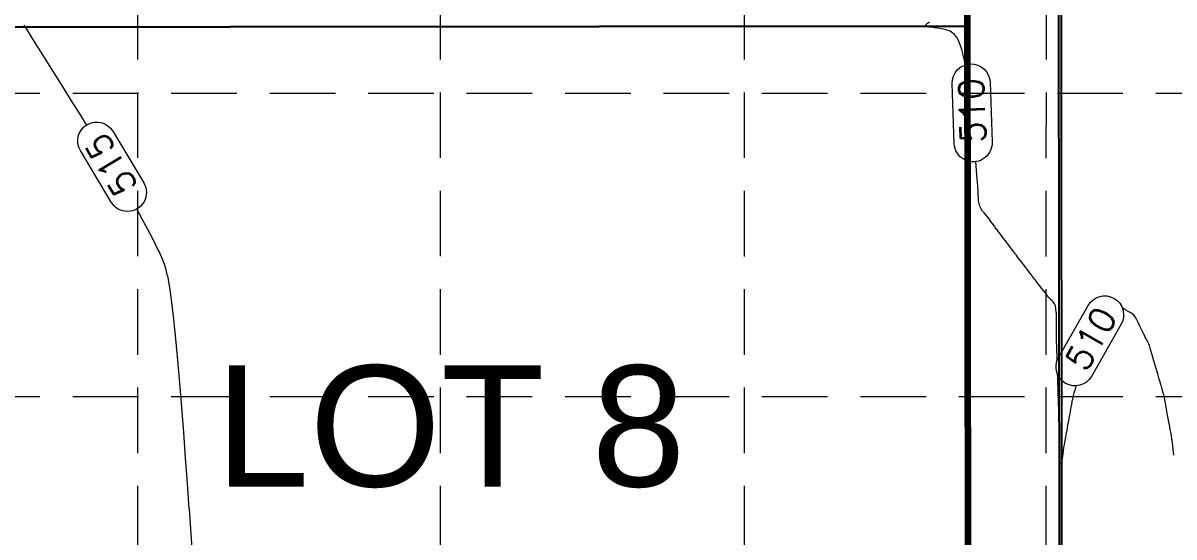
# Model space of a CAD drawing. Header units: feet. Extents: x -406 to 2003, y 7035 to 10885.
# Drawn here: x 115.5 to 343.5, y 9232.5 to 9334.4 of the extents above; entities that cross this region are included whole.
import ezdxf

# ---------------------------------------------------------------- set-up
doc = ezdxf.new("R2010")
doc.units = ezdxf.units.FT
doc.header["$LTSCALE"] = 40
doc.header["$MEASUREMENT"] = 0
doc.linetypes.add('HIDDEN', pattern=[0.375, 0.25, -0.125])
for name, color, linetype, lineweight in [('1 PROPOSED CONTOURS', 35, 'Continuous', 0), ('LOT NUMBERS', 3, 'Continuous', 35), ('right of way', 3, 'Continuous', 40), ('SILT FENCE', 200, 'Continuous', 100)]:
    doc.layers.add(name, color=color, linetype=linetype, lineweight=lineweight)
for name, color, linetype in [('GRID', 254, 'HIDDEN'), ('lots', 4, 'Continuous'), ('polys', 7, 'Continuous'), ('proposed pavement', 4, 'Continuous')]:
    doc.layers.add(name, color=color, linetype=linetype)
doc.styles.get("Standard").update_dxf_attribs({"font": 'ARIAL.TTF'})

msp = doc.modelspace()

# ---------------------------------------------------------------- linework, layer by layer
at = {"layer": '1 PROPOSED CONTOURS', "color": 35, "extrusion": (0.856711, 0.515797, 0), "elevation": 4913.6}
msp.add_lwpolyline([(7935.84, 515), (7936.78, 515)], dxfattribs=at)
at = {"layer": '1 PROPOSED CONTOURS', "color": 35, "extrusion": (0.850059, 0.526687, 0), "elevation": 5014.46}
msp.add_lwpolyline([(7871.09, 515), (7872.49, 515)], dxfattribs=at)
at = {"layer": '1 PROPOSED CONTOURS', "color": 35}
for points, elevation in [([(294.39, 9334.03), (294.44, 9334.18)], 510), ([(297.12, 9333.29), (296.12, 9333.41)], 510), ([(299.13, 9332.75), (298.16, 9333.1)], 510), ([(299.94, 9332.18), (299.13, 9332.75)], 510), ([(117.94, 9330.42), (116.99, 9331.95)], 515), ([(300.79, 9330.9), (300.39, 9331.61)], 510), ([(301.15, 9330.05), (300.79, 9330.9)], 510), ([(119.09, 9328.59), (117.94, 9330.42)], 515), ([(121.88, 9324.17), (120.41, 9326.5)], 515), ([(302.01, 9326.94), (301.75, 9328.05)], 510), ([(123.46, 9321.65), (121.88, 9324.17)], 515), ([(126.88, 9316.16), (125.14, 9318.97)], 515), ([(128.11, 9314.17), (126.88, 9316.16)], 515), ([(304.58, 9302.81), (304.52, 9303.49)], 510), ([(304.7, 9300.41), (304.68, 9301.14)], 510), ([(304.78, 9299.12), (304.73, 9299.73)], 510), ([(305.56, 9297.1), (305.27, 9297.51)], 510), ([(306.23, 9296.35), (305.87, 9296.74)], 510), ([(140.18, 9293.59), (138.82, 9296.09)], 515), ([(307.49, 9294.69), (307.04, 9295.31)], 510), ([(141.38, 9291.29), (140.18, 9293.59)], 515), ([(309.31, 9292.23), (309.04, 9292.59)], 510), ([(309.74, 9291.67), (309.52, 9291.95)], 510), ([(310.01, 9291.31), (309.74, 9291.67)], 510), ([(310.54, 9290.61), (310.24, 9291.01)], 510), ([(310.9, 9290.14), (310.54, 9290.61)], 510), ([(143.74, 9285.95), (143.19, 9287.43)], 515), ([(312.19, 9288.45), (311.73, 9289.04)], 510), ([(313.16, 9287.16), (312.64, 9287.85)], 510), ([(315.01, 9284.73), (314.81, 9285)], 510), ([(317.62, 9281.34), (317.24, 9281.82)], 510), ([(318.01, 9280.85), (317.62, 9281.34)], 510), ([(320.11, 9277.79), (320.01, 9278.31)], 510), ([(333.23, 9278.01), (333.2, 9278.04)], 510), ([(320.17, 9277.01), (320.11, 9277.79)], 510), ([(333.96, 9277.42), (333.55, 9277.72)], 510), ([(335.13, 9276.8), (334.78, 9277.01)], 510), ([(320.18, 9273.23), (320.19, 9274.09)], 510), ([(337.12, 9273.48), (336.8, 9274.15)], 510), ([(320.24, 9271.04), (320.23, 9271.49)], 510), ([(337.73, 9272.23), (337.55, 9272.59)], 510), ([(338.04, 9271.66), (337.9, 9271.92)], 510), ([(338.29, 9271.2), (338.16, 9271.43)], 510), ([(338.4, 9271.02), (338.29, 9271.2)], 510), ([(320.27, 9269.94), (320.25, 9270.55)], 510), ([(338.62, 9270.43), (338.51, 9270.78)], 510), ([(338.85, 9269.67), (338.62, 9270.43)], 510), ([(320.35, 9267.54), (320.32, 9268.53)], 510), ([(339.52, 9267.39), (339.16, 9268.62)], 510), ([(340.25, 9264.84), (339.89, 9266.09)], 510), ([(320.49, 9263.34), (320.46, 9264.28)], 510), ([(320.53, 9261.84), (320.51, 9262.59)], 510), ([(323.96, 9262.08), (323.9, 9261.86)], 510), ([(340.99, 9262.3), (340.91, 9262.59)], 510), ([(341.12, 9261.86), (341.06, 9262.08)], 510), ([(320.55, 9261.23), (320.53, 9261.84)], 510), ([(320.57, 9260.69), (320.55, 9261.23)], 510), ([(323.51, 9260.52), (323.44, 9260.2)], 510), ([(323.59, 9260.82), (323.51, 9260.52)], 510), ([(323.82, 9261.57), (323.73, 9261.28)], 510), ([(341.2, 9261.57), (341.12, 9261.86)], 510), ([(341.29, 9261.28), (341.2, 9261.57)], 510), ([(341.36, 9261.05), (341.29, 9261.28)], 510), ([(341.51, 9260.52), (341.43, 9260.82)], 510), ([(341.68, 9259.67), (341.58, 9260.2)], 510), ([(320.65, 9258.08), (320.63, 9258.8)], 510), ([(320.68, 9257.21), (320.65, 9258.08)], 510), ([(323.08, 9258.23), (322.94, 9257.43)], 510), ([(341.94, 9258.23), (341.8, 9259)], 510), ([(342.08, 9257.43), (341.94, 9258.23)], 510), ([(322.8, 9256.66), (322.67, 9255.96)], 510), ([(342.57, 9254.75), (342.47, 9255.29)], 510), ([(147.72, 9248.17), (147.35, 9253.22)], 515), ([(320.8, 9253.58), (320.77, 9254.38)], 510), ([(320.82, 9252.96), (320.8, 9253.58)], 510), ([(322.14, 9253.1), (322.05, 9252.59)], 510), ([(322.23, 9253.6), (322.14, 9253.1)], 510), ([(320.85, 9251.91), (320.84, 9252.2)], 510), ([(320.86, 9251.61), (320.85, 9251.91)], 510), ([(320.87, 9251.22), (320.86, 9251.61)], 510), ([(320.87, 9250.7), (320.87, 9251.22)], 510), ([(322.05, 9252.59), (321.94, 9252.03)], 510), ([(343.21, 9250.81), (343.09, 9251.8)], 510), ([(321.52, 9249.59), (321.44, 9248.88)], 510), ([(321.61, 9250.2), (321.52, 9249.59)], 510), ([(148.09, 9243.09), (147.72, 9248.17)], 515), ([(320.92, 9247.07), (320.87, 9247.36)], 510), ([(321.18, 9247.19), (321.1, 9247.02)], 510), ([(321.27, 9247.56), (321.18, 9247.19)], 510), ([(148.82, 9233.11), (148.46, 9238.04)], 515), ([(149.18, 9228.36), (148.82, 9233.11)], 515)]:
    msp.add_lwpolyline(points, dxfattribs=dict(at, elevation=elevation))
at = {"layer": '1 PROPOSED CONTOURS', "color": 35, "extrusion": (0.99994, 0.010985, 0), "elevation": 396.91}
msp.add_lwpolyline([(9330.15, 510), (9330.23, 510)], dxfattribs=at)
at = {"layer": '1 PROPOSED CONTOURS', "color": 35, "extrusion": (0.968395, 0.249423, 0), "elevation": 2613.18}
msp.add_lwpolyline([(8965.44, 510), (8965.51, 510)], dxfattribs=at)
at = {"layer": '1 PROPOSED CONTOURS', "color": 35, "extrusion": (0.803768, 0.594943, 0), "elevation": 5789.76}
msp.add_lwpolyline([(7326.97, 510), (7327.11, 510)], dxfattribs=at)
at = {"layer": '1 PROPOSED CONTOURS', "color": 35, "extrusion": (0.697584, -0.716503, 0), "elevation": -6482.56}
msp.add_lwpolyline([(6722.35, 510), (6722.62, 510)], dxfattribs=at)
at = {"layer": '1 PROPOSED CONTOURS', "color": 35, "extrusion": (0.473094, 0.881012, 0), "elevation": 8362.48}
msp.add_lwpolyline([(4156, 510), (4156.28, 510)], dxfattribs=at)
at = {"layer": '1 PROPOSED CONTOURS', "color": 35, "extrusion": (0.44286, -0.896591, 0), "elevation": -8238.62}
msp.add_lwpolyline([(4397.99, 510), (4398.48, 510)], dxfattribs=at)
at = {"layer": '1 PROPOSED CONTOURS', "color": 35, "extrusion": (0.224126, 0.97456, 0), "elevation": 9162.24}
msp.add_lwpolyline([(1804.13, 510), (1804.66, 510)], dxfattribs=at)
at = {"layer": '1 PROPOSED CONTOURS', "color": 35, "extrusion": (0.1172, 0.993108, 0), "elevation": 9303.79}
msp.add_lwpolyline([(799.8, 510), (800.66, 510)], dxfattribs=at)
at = {"layer": '1 PROPOSED CONTOURS', "color": 35, "extrusion": (0.185048, 0.98273, 0), "elevation": 9227.08}
msp.add_lwpolyline([(1434.06, 510), (1435.12, 510)], dxfattribs=at)
at = {"layer": '1 PROPOSED CONTOURS', "color": 35, "extrusion": (0.782968, 0.622062, 0), "elevation": 6040.04}
msp.add_lwpolyline([(7119.5, 510), (7120.22, 510)], dxfattribs=at)
at = {"layer": '1 PROPOSED CONTOURS', "color": 35, "extrusion": (0.845942, 0.533275, 0), "elevation": 5075.45}
msp.add_lwpolyline([(7825.46, 515), (7827.94, 515)], dxfattribs=at)
at = {"layer": '1 PROPOSED CONTOURS', "color": 35, "extrusion": (0.948914, 0.315535, 0), "elevation": 3229.72}
msp.add_lwpolyline([(8757.39, 510), (8758.4, 510)], dxfattribs=at)
at = {"layer": '1 PROPOSED CONTOURS', "color": 35, "extrusion": (0.964613, 0.26367, 0), "elevation": 2750.59}
msp.add_lwpolyline([(8918.4, 510), (8919.48, 510)], dxfattribs=at)
at = {"layer": '1 PROPOSED CONTOURS', "color": 35, "extrusion": (0.979289, 0.202467, 0), "elevation": 2184.15}
msp.add_lwpolyline([(9071.75, 510), (9072.62, 510)], dxfattribs=at)
at = {"layer": '1 PROPOSED CONTOURS', "color": 35, "extrusion": (0.847904, 0.530149, 0), "elevation": 5046.55}
msp.add_lwpolyline([(7835.25, 515), (7838.41, 515)], dxfattribs=at)
at = {"layer": '1 PROPOSED CONTOURS', "color": 35, "linetype": 'Continuous', "extrusion": (0.999395, 0.034786, 0)}
for points, elevation in [([(9294.4, 510), (9306.31, 510)], 623.66), ([(9306.31, 510), (9294.4, 510)], 631.16)]:
    msp.add_lwpolyline(points, dxfattribs=dict(at, elevation=elevation))
at = {"layer": '1 PROPOSED CONTOURS', "color": 35, "linetype": 'Continuous', "extrusion": (0.858345, 0.513073, 0)}
for points, elevation in [([(7925.29, 515), (7913.38, 515)], 4892.64), ([(7913.38, 515), (7925.29, 515)], 4885.14)]:
    msp.add_lwpolyline(points, dxfattribs=dict(at, elevation=elevation))
at = {"layer": '1 PROPOSED CONTOURS', "color": 35, "extrusion": (0.996188, 0.087235, 0), "elevation": 1114.95}
msp.add_lwpolyline([(9244.03, 510), (9244.87, 510)], dxfattribs=at)
at = {"layer": '1 PROPOSED CONTOURS', "color": 35, "extrusion": (0.996164, 0.08751, 0), "elevation": 1117.5}
msp.add_lwpolyline([(9242.79, 510), (9243.73, 510)], dxfattribs=at)
at = {"layer": '1 PROPOSED CONTOURS', "color": 35, "extrusion": (0.996141, 0.087769, 0), "elevation": 1119.9}
msp.add_lwpolyline([(9241.64, 510), (9242.5, 510)], dxfattribs=at)
at = {"layer": '1 PROPOSED CONTOURS', "color": 35, "extrusion": (0.996119, 0.088017, 0), "elevation": 1122.21}
msp.add_lwpolyline([(9240.58, 510), (9241.36, 510)], dxfattribs=at)
at = {"layer": '1 PROPOSED CONTOURS', "color": 35, "extrusion": (0.997567, 0.069718, 0), "elevation": 952.41}
msp.add_lwpolyline([(9258.07, 510), (9258.94, 510)], dxfattribs=at)
at = {"layer": '1 PROPOSED CONTOURS', "color": 35, "extrusion": (0.999153, 0.04114, 0), "elevation": 687.07}
msp.add_lwpolyline([(9280.73, 510), (9281.53, 510)], dxfattribs=at)
at = {"layer": '1 PROPOSED CONTOURS', "color": 35, "extrusion": (0.999152, 0.041172, 0), "elevation": 687.36}
msp.add_lwpolyline([(9279.3, 510), (9279.98, 510)], dxfattribs=at)
at = {"layer": '1 PROPOSED CONTOURS', "color": 35, "extrusion": (0.987267, 0.15907, 0), "elevation": 1780.11}
msp.add_lwpolyline([(9131.68, 510), (9132.24, 510)], dxfattribs=at)
at = {"layer": '1 PROPOSED CONTOURS', "color": 35, "extrusion": (0.960196, 0.279327, 0), "elevation": 2890.07}
msp.add_lwpolyline([(8842.77, 510), (8843.29, 510)], dxfattribs=at)
at = {"layer": '1 PROPOSED CONTOURS', "color": 35, "extrusion": (0.871565, 0.49028, 0), "elevation": 4678.68}
msp.add_lwpolyline([(8034.08, 515), (8035.69, 515)], dxfattribs=at)
at = {"layer": '1 PROPOSED CONTOURS', "color": 35, "extrusion": (0.906738, 0.421695, 0), "elevation": 4197.52}
msp.add_lwpolyline([(8301.67, 510), (8302.29, 510)], dxfattribs=at)
at = {"layer": '1 PROPOSED CONTOURS', "color": 35, "extrusion": (0.745983, 0.665965, 0), "elevation": 6419.48}
msp.add_lwpolyline([(6731.5, 510), (6731.98, 510)], dxfattribs=at)
at = {"layer": '1 PROPOSED CONTOURS', "color": 35, "extrusion": (0.777411, 0.628993, 0), "elevation": 6085.41}
msp.add_lwpolyline([(7033.82, 510), (7034.47, 510)], dxfattribs=at)
at = {"layer": '1 PROPOSED CONTOURS', "color": 35, "extrusion": (0.806391, 0.591383, 0), "elevation": 5744.68}
msp.add_lwpolyline([(7314.07, 510), (7314.75, 510)], dxfattribs=at)
at = {"layer": '1 PROPOSED CONTOURS', "color": 35, "extrusion": (0.806722, 0.590931, 0), "elevation": 5740.58}
msp.add_lwpolyline([(7315.75, 510), (7316.53, 510)], dxfattribs=at)
at = {"layer": '1 PROPOSED CONTOURS', "color": 35, "extrusion": (0.80636, 0.591425, 0), "elevation": 5745.06}
msp.add_lwpolyline([(7311.49, 510), (7312.23, 510)], dxfattribs=at)
at = {"layer": '1 PROPOSED CONTOURS', "color": 35, "extrusion": (0.805476, 0.592629, 0), "elevation": 5755.97}
msp.add_lwpolyline([(7302.28, 510), (7302.91, 510)], dxfattribs=at)
at = {"layer": '1 PROPOSED CONTOURS', "color": 35, "extrusion": (0.803344, 0.595516, 0), "elevation": 5782.14}
msp.add_lwpolyline([(7281.11, 510), (7281.57, 510)], dxfattribs=at)
at = {"layer": '1 PROPOSED CONTOURS', "color": 35, "extrusion": (0.795456, 0.606012, 0), "elevation": 5877.24}
msp.add_lwpolyline([(7203.76, 510), (7204.11, 510)], dxfattribs=at)
at = {"layer": '1 PROPOSED CONTOURS', "color": 35, "extrusion": (0.898393, 0.439192, 0), "elevation": 4207.67}
msp.add_lwpolyline([(8282.84, 515), (8285.14, 515)], dxfattribs=at)
at = {"layer": '1 PROPOSED CONTOURS', "color": 35, "extrusion": (0.795941, 0.605374, 0), "elevation": 5871.47}
for points in [[(7207.28, 510), (7207.66, 510)], [(7205.53, 510), (7206.2, 510)], [(7204.81, 510), (7205.53, 510)], [(7203.31, 510), (7204.06, 510)], [(7201.63, 510), (7202.45, 510)], [(7200.88, 510), (7201.63, 510)], [(7200.24, 510), (7200.88, 510)], [(7199.73, 510), (7200.24, 510)], [(7199.1, 510), (7199.4, 510)], [(7198.87, 510), (7199.1, 510)], [(7198.63, 510), (7198.87, 510)], [(7198.33, 510), (7198.63, 510)]]:
    msp.add_lwpolyline(points, dxfattribs=at)
at = {"layer": '1 PROPOSED CONTOURS', "color": 35, "extrusion": (0.914159, 0.405355, 0), "elevation": 3895.6}
msp.add_lwpolyline([(8432.15, 515), (8434.11, 515)], dxfattribs=at)
at = {"layer": '1 PROPOSED CONTOURS', "color": 35, "extrusion": (0.969293, 0.245909, 0), "elevation": 2422.82}
msp.add_lwpolyline([(8963.73, 515), (8965.46, 515)], dxfattribs=at)
at = {"layer": '1 PROPOSED CONTOURS', "color": 35, "extrusion": (0.984242, 0.176825, 0), "elevation": 1783.59}
msp.add_lwpolyline([(9110.13, 515), (9112.49, 515)], dxfattribs=at)
at = {"layer": '1 PROPOSED CONTOURS', "color": 35, "extrusion": (0.79737, 0.603491, 0), "elevation": 5854.44}
msp.add_lwpolyline([(7211.84, 510), (7212.19, 510)], dxfattribs=at)
at = {"layer": '1 PROPOSED CONTOURS', "color": 35, "extrusion": (0.798224, 0.60236, 0), "elevation": 5844.21}
msp.add_lwpolyline([(7219.76, 510), (7220.13, 510)], dxfattribs=at)
at = {"layer": '1 PROPOSED CONTOURS', "color": 35, "extrusion": (0.796347, 0.60484, 0), "elevation": 5866.63}
msp.add_lwpolyline([(7201.14, 510), (7201.55, 510)], dxfattribs=at)
at = {"layer": '1 PROPOSED CONTOURS', "color": 35, "extrusion": (0.792852, 0.609414, 0), "elevation": 5907.99}
msp.add_lwpolyline([(7166.75, 510), (7167.25, 510)], dxfattribs=at)
at = {"layer": '1 PROPOSED CONTOURS', "color": 35, "extrusion": (0.788827, 0.614616, 0), "elevation": 5955}
msp.add_lwpolyline([(7127.31, 510), (7127.74, 510)], dxfattribs=at)
at = {"layer": '1 PROPOSED CONTOURS', "color": 35, "extrusion": (0.990138, 0.140093, 0), "elevation": 1443.49}
msp.add_lwpolyline([(9167.23, 515), (9170.16, 515)], dxfattribs=at)
at = {"layer": '1 PROPOSED CONTOURS', "color": 35, "extrusion": (0.786545, 0.617533, 0), "elevation": 5981.35}
msp.add_lwpolyline([(7104.66, 510), (7105.21, 510)], dxfattribs=at)
at = {"layer": '1 PROPOSED CONTOURS', "color": 35, "extrusion": (0.784952, 0.619556, 0), "elevation": 5999.63}
msp.add_lwpolyline([(7087.4, 510), (7088, 510)], dxfattribs=at)
at = {"layer": '1 PROPOSED CONTOURS', "color": 35, "extrusion": (0.785403, 0.618985, 0), "elevation": 5994.47}
msp.add_lwpolyline([(7091.24, 510), (7091.77, 510)], dxfattribs=at)
at = {"layer": '1 PROPOSED CONTOURS', "color": 35, "extrusion": (0.993052, 0.117678, 0), "elevation": 1235.93}
msp.add_lwpolyline([(9194.07, 515), (9197.51, 515)], dxfattribs=at)
at = {"layer": '1 PROPOSED CONTOURS', "color": 35, "extrusion": (0.751682, 0.659526, 0), "elevation": 6359.94}
msp.add_lwpolyline([(6764.9, 510), (6765.4, 510)], dxfattribs=at)
at = {"layer": '1 PROPOSED CONTOURS', "color": 35, "extrusion": (0.698585, 0.715527, 0), "elevation": 6862.67}
msp.add_lwpolyline([(6253.9, 510), (6254.31, 510)], dxfattribs=at)
at = {"layer": '1 PROPOSED CONTOURS', "color": 35, "extrusion": (0.714405, 0.699732, 0), "elevation": 6721.16}
msp.add_lwpolyline([(6405.37, 510), (6405.75, 510)], dxfattribs=at)
at = {"layer": '1 PROPOSED CONTOURS', "color": 35, "extrusion": (0.806887, 0.590706, 0), "elevation": 5739.05}
msp.add_lwpolyline([(7297.97, 510), (7298.36, 510)], dxfattribs=at)
at = {"layer": '1 PROPOSED CONTOURS', "color": 35, "extrusion": (0.906511, 0.422182, 0), "elevation": 4207.22}
msp.add_lwpolyline([(8275.79, 510), (8276.26, 510)], dxfattribs=at)
at = {"layer": '1 PROPOSED CONTOURS', "color": 35, "linetype": 'Continuous', "elevation": 510}
for points in [[(320.61, 9268.04), (326.5, 9278.39)], [(333.02, 9274.68), (327.13, 9264.33)]]:
    msp.add_lwpolyline(points, dxfattribs=at)
at = {"layer": '1 PROPOSED CONTOURS', "color": 35, "extrusion": (0.999657, 0.026196, 0), "elevation": 563.09}
msp.add_lwpolyline([(9264.5, 510), (9265.44, 510)], dxfattribs=at)
at = {"layer": '1 PROPOSED CONTOURS', "color": 35, "extrusion": (0.999997, 0.002311, 0), "elevation": 341.63}
msp.add_lwpolyline([(9274.3, 510), (9275.31, 510)], dxfattribs=at)
at = {"layer": '1 PROPOSED CONTOURS', "color": 35, "extrusion": (0.670046, 0.74232, 0), "elevation": 7110.53}
msp.add_lwpolyline([(5968.9, 510), (5969.33, 510)], dxfattribs=at)
at = {"layer": '1 PROPOSED CONTOURS', "color": 35, "extrusion": (0.471051, 0.882106, 0), "elevation": 8340.98}
msp.add_lwpolyline([(4075.05, 510), (4075.55, 510)], dxfattribs=at)
at = {"layer": '1 PROPOSED CONTOURS', "color": 35, "extrusion": (0.418888, 0.908038, 0), "elevation": 8564.11}
msp.add_lwpolyline([(3582.04, 510), (3582.46, 510)], dxfattribs=at)
at = {"layer": '1 PROPOSED CONTOURS', "color": 35, "extrusion": (0.662417, 0.749135, 0), "elevation": 7171.58}
msp.add_lwpolyline([(5893.55, 510), (5894.05, 510)], dxfattribs=at)
at = {"layer": '1 PROPOSED CONTOURS', "color": 35, "extrusion": (0.809843, 0.586646, 0), "elevation": 5713.72}
msp.add_lwpolyline([(7315.21, 510), (7315.66, 510)], dxfattribs=at)
at = {"layer": '1 PROPOSED CONTOURS', "color": 35, "extrusion": (0.867065, 0.498195, 0), "elevation": 4912.45}
msp.add_lwpolyline([(7875.05, 510), (7875.7, 510)], dxfattribs=at)
at = {"layer": '1 PROPOSED CONTOURS', "color": 35, "extrusion": (0.994697, 0.102848, 0), "elevation": 1098.61}
msp.add_lwpolyline([(9207.59, 515), (9211.48, 515)], dxfattribs=at)
at = {"layer": '1 PROPOSED CONTOURS', "color": 35, "extrusion": (0.999965, -0.00842, 0), "elevation": 242.1}
msp.add_lwpolyline([(9276.46, 510), (9277.44, 510)], dxfattribs=at)
at = {"layer": '1 PROPOSED CONTOURS', "color": 35, "extrusion": (0.888109, 0.459633, 0), "elevation": 4561.84}
msp.add_lwpolyline([(8082.45, 510), (8083.21, 510)], dxfattribs=at)
at = {"layer": '1 PROPOSED CONTOURS', "color": 35, "extrusion": (0.898241, 0.439503, 0), "elevation": 4378.55}
msp.add_lwpolyline([(8182.4, 510), (8183.19, 510)], dxfattribs=at)
at = {"layer": '1 PROPOSED CONTOURS', "color": 35, "extrusion": (0.904208, 0.427092, 0), "elevation": 4265.46}
msp.add_lwpolyline([(8240.57, 510), (8241.18, 510)], dxfattribs=at)
at = {"layer": '1 PROPOSED CONTOURS', "color": 35, "extrusion": (0.995708, 0.092552, 0), "elevation": 1003.29}
msp.add_lwpolyline([(9214.21, 515), (9218.47, 515)], dxfattribs=at)
at = {"layer": '1 PROPOSED CONTOURS', "color": 35, "extrusion": (0.999961, 0.008832, 0), "elevation": 402.08}
msp.add_lwpolyline([(9269.4, 510), (9270.04, 510)], dxfattribs=at)
at = {"layer": '1 PROPOSED CONTOURS', "color": 35, "extrusion": (0.999495, 0.03177, 0), "elevation": 614.62}
msp.add_lwpolyline([(9257.12, 510), (9257.73, 510)], dxfattribs=at)
at = {"layer": '1 PROPOSED CONTOURS', "color": 35, "extrusion": (0.99949, 0.031932, 0), "elevation": 616.12}
msp.add_lwpolyline([(9256.53, 510), (9257.02, 510)], dxfattribs=at)
at = {"layer": '1 PROPOSED CONTOURS', "color": 35, "extrusion": (0.897713, 0.440582, 0), "elevation": 4388.35}
msp.add_lwpolyline([(8175.4, 510), (8175.79, 510)], dxfattribs=at)
at = {"layer": '1 PROPOSED CONTOURS', "color": 35, "extrusion": (0.882423, 0.470457, 0), "elevation": 4660.21}
msp.add_lwpolyline([(8022.79, 510), (8023.14, 510)], dxfattribs=at)
at = {"layer": '1 PROPOSED CONTOURS', "color": 35, "extrusion": (0.882045, 0.471165, 0), "elevation": 4666.65}
msp.add_lwpolyline([(8018.49, 510), (8018.75, 510)], dxfattribs=at)
at = {"layer": '1 PROPOSED CONTOURS', "color": 35, "extrusion": (0.999485, 0.032084, 0), "elevation": 617.53}
msp.add_lwpolyline([(9255.51, 510), (9255.99, 510)], dxfattribs=at)
at = {"layer": '1 PROPOSED CONTOURS', "color": 35, "extrusion": (0.999489, 0.031963, 0), "elevation": 616.4}
for points in [[(9254.38, 510), (9254.97, 510)], [(9253.56, 510), (9254.38, 510)], [(9252.51, 510), (9252.57, 510)], [(9249.31, 510), (9249.69, 510)], [(9247.61, 510), (9248.36, 510)], [(9245.18, 510), (9245.72, 510)], [(9244.57, 510), (9245.18, 510)], [(9243.82, 510), (9244.57, 510)], [(9241.27, 510), (9242.23, 510)], [(9240.31, 510), (9241.27, 510)], [(9239.39, 510), (9240.31, 510)], [(9237.61, 510), (9237.98, 510)], [(9237.22, 510), (9237.61, 510)]]:
    msp.add_lwpolyline(points, dxfattribs=at)
at = {"layer": '1 PROPOSED CONTOURS', "color": 35, "extrusion": (0.907635, 0.41976, 0), "elevation": 4198.74}
msp.add_lwpolyline([(8272.39, 510), (8272.65, 510)], dxfattribs=at)
at = {"layer": '1 PROPOSED CONTOURS', "color": 35, "extrusion": (0.959416, 0.281995, 0), "elevation": 2939.1}
msp.add_lwpolyline([(8796.82, 510), (8797.92, 510)], dxfattribs=at)
at = {"layer": '1 PROPOSED CONTOURS', "color": 35, "extrusion": (0.996362, 0.08522, 0), "elevation": 935.44}
msp.add_lwpolyline([(9216.77, 515), (9221.34, 515)], dxfattribs=at)
at = {"layer": '1 PROPOSED CONTOURS', "color": 35, "extrusion": (0.960337, 0.278842, 0), "elevation": 2910.19}
msp.add_lwpolyline([(8803.79, 510), (8805.14, 510)], dxfattribs=at)
at = {"layer": '1 PROPOSED CONTOURS', "color": 35, "extrusion": (0.960658, 0.277733, 0), "elevation": 2900.02}
msp.add_lwpolyline([(8804.73, 510), (8805.85, 510)], dxfattribs=at)
at = {"layer": '1 PROPOSED CONTOURS', "color": 35, "extrusion": (0.996797, 0.079977, 0), "elevation": 886.94}
msp.add_lwpolyline([(9216.77, 515), (9221.57, 515)], dxfattribs=at)
at = {"layer": '1 PROPOSED CONTOURS', "color": 35, "extrusion": (0.959756, -0.280835, 0), "elevation": -2290.19}
for points in [[(8980.55, 510), (8980.32, 510)], [(8980.69, 510), (8980.55, 510)], [(8980.08, 510), (8979.78, 510)]]:
    msp.add_lwpolyline(points, dxfattribs=at)
at = {"layer": '1 PROPOSED CONTOURS', "color": 35, "extrusion": (0.960699, 0.277591, 0), "elevation": 2898.72}
msp.add_lwpolyline([(8804.34, 510), (8805.16, 510)], dxfattribs=at)
at = {"layer": '1 PROPOSED CONTOURS', "color": 35, "extrusion": (0.960524, 0.278197, 0), "elevation": 2904.27}
msp.add_lwpolyline([(8802.1, 510), (8802.51, 510)], dxfattribs=at)
at = {"layer": '1 PROPOSED CONTOURS', "color": 35, "extrusion": (0.959768, 0.280795, 0), "elevation": 2928.08}
msp.add_lwpolyline([(8793.68, 510), (8793.91, 510)], dxfattribs=at)
at = {"layer": '1 PROPOSED CONTOURS', "color": 35, "extrusion": (0.982387, -0.186856, 0), "elevation": -1412.57}
msp.add_lwpolyline([(9157.54, 510), (9157.01, 510)], dxfattribs=at)
at = {"layer": '1 PROPOSED CONTOURS', "color": 35, "extrusion": (0.958397, -0.285438, 0), "elevation": -2333.27}
msp.add_lwpolyline([(8968.15, 510), (8967.91, 510)], dxfattribs=at)
at = {"layer": '1 PROPOSED CONTOURS', "color": 35, "extrusion": (0.952681, -0.303972, 0), "elevation": -2506.76}
msp.add_lwpolyline([(8921.45, 510), (8921.21, 510)], dxfattribs=at)
at = {"layer": '1 PROPOSED CONTOURS', "color": 35, "extrusion": (0.958409, 0.285399, 0), "elevation": 2970.26}
msp.add_lwpolyline([(8778.21, 510), (8778.45, 510)], dxfattribs=at)
at = {"layer": '1 PROPOSED CONTOURS', "color": 35, "extrusion": (0.97888, 0.204435, 0), "elevation": 2227.48}
msp.add_lwpolyline([(8994.8, 510), (8995.13, 510)], dxfattribs=at)
at = {"layer": '1 PROPOSED CONTOURS', "color": 35, "extrusion": (0.997084, 0.076309, 0), "elevation": 853.02}
msp.add_lwpolyline([(9215, 515), (9219.97, 515)], dxfattribs=at)
at = {"layer": '1 PROPOSED CONTOURS', "color": 35, "extrusion": (0.984023, -0.17804, 0), "elevation": -1330.42}
msp.add_lwpolyline([(9168.62, 510), (9167.84, 510)], dxfattribs=at)
at = {"layer": '1 PROPOSED CONTOURS', "color": 35, "extrusion": (0.983539, -0.180696, 0), "elevation": -1355.17}
msp.add_lwpolyline([(9165.68, 510), (9164.99, 510)], dxfattribs=at)
at = {"layer": '1 PROPOSED CONTOURS', "color": 35, "extrusion": (0.983546, 0.180655, 0), "elevation": 2008.86}
msp.add_lwpolyline([(9044.91, 510), (9045.59, 510)], dxfattribs=at)
at = {"layer": '1 PROPOSED CONTOURS', "color": 35, "extrusion": (0.983425, -0.181315, 0), "elevation": -1360.93}
for points in [[(9160.34, 510), (9159.72, 510)], [(9159.16, 510), (9158.65, 510)], [(9159.72, 510), (9159.16, 510)], [(9155.75, 510), (9155.19, 510)], [(9156.2, 510), (9155.75, 510)], [(9157.06, 510), (9156.61, 510)]]:
    msp.add_lwpolyline(points, dxfattribs=at)
at = {"layer": '1 PROPOSED CONTOURS', "color": 35, "extrusion": (-0.983425, 0.181315, 0), "elevation": 1360.93}
for points in [[(-9161.04, 510), (-9160.34, 510)], [(-9156.61, 510), (-9156.2, 510)]]:
    msp.add_lwpolyline(points, dxfattribs=at)
at = {"layer": '1 PROPOSED CONTOURS', "color": 35, "extrusion": (-0.984111, 0.177554, 0), "elevation": 1325.89}
msp.add_lwpolyline([(-9167.68, 510), (-9166.89, 510)], dxfattribs=at)
at = {"layer": '1 PROPOSED CONTOURS', "color": 35, "extrusion": (0.984118, 0.177513, 0), "elevation": 1979.96}
msp.add_lwpolyline([(9048.9, 510), (9049.69, 510)], dxfattribs=at)
at = {"layer": '1 PROPOSED CONTOURS', "color": 35, "extrusion": (0.983761, 0.179481, 0), "elevation": 1998.06}
msp.add_lwpolyline([(9044.21, 510), (9044.92, 510)], dxfattribs=at)
at = {"layer": '1 PROPOSED CONTOURS', "color": 35, "extrusion": (0.983433, 0.181274, 0), "elevation": 2014.54}
for points in [[(9039.87, 510), (9040.55, 510)], [(9038.84, 510), (9039.32, 510)], [(9038.35, 510), (9038.84, 510)], [(9037.8, 510), (9038.35, 510)], [(9037.12, 510), (9037.8, 510)]]:
    msp.add_lwpolyline(points, dxfattribs=at)
at = {"layer": '1 PROPOSED CONTOURS', "color": 35, "extrusion": (0.999583, -0.028864, 0), "elevation": 53.72}
msp.add_lwpolyline([(9255.26, 510), (9256.11, 510)], dxfattribs=at)
at = {"layer": '1 PROPOSED CONTOURS', "color": 35, "extrusion": (0.988837, 0.149004, 0), "elevation": 1717.81}
msp.add_lwpolyline([(9097.4, 510), (9098.19, 510)], dxfattribs=at)
at = {"layer": '1 PROPOSED CONTOURS', "color": 35, "extrusion": (0.99299, 0.1182, 0), "elevation": 1434.26}
msp.add_lwpolyline([(9144.31, 510), (9145.39, 510)], dxfattribs=at)
at = {"layer": '1 PROPOSED CONTOURS', "color": 35, "extrusion": (-0.999791, 0.020437, 0), "elevation": -131.74}
msp.add_lwpolyline([(-9253.5, 510), (-9254.48, 510)], dxfattribs=at)
at = {"layer": '1 PROPOSED CONTOURS', "color": 35, "extrusion": (0.999976, 0.006915, 0), "elevation": 384.77}
msp.add_lwpolyline([(9245.5, 510), (9246.44, 510)], dxfattribs=at)
at = {"layer": '1 PROPOSED CONTOURS', "color": 35, "extrusion": (0.993917, -0.110132, 0), "elevation": -699.11}
msp.add_lwpolyline([(9228.02, 510), (9227.31, 510)], dxfattribs=at)
at = {"layer": '1 PROPOSED CONTOURS', "color": 35, "extrusion": (0.99117, 0.132596, 0), "elevation": 1566.78}
msp.add_lwpolyline([(9121.48, 510), (9122.54, 510)], dxfattribs=at)
at = {"layer": '1 PROPOSED CONTOURS', "color": 35, "extrusion": (0.997788, 0.06647, 0), "elevation": 934.83}
msp.add_lwpolyline([(9205.58, 510), (9206.17, 510)], dxfattribs=at)
at = {"layer": '1 PROPOSED CONTOURS', "color": 35, "extrusion": (0.871666, 0.4901, 0), "elevation": 4811.73}
msp.add_lwpolyline([(7902.97, 510), (7903.08, 510)], dxfattribs=at)
at = {"layer": '1 PROPOSED CONTOURS', "color": 35, "extrusion": (0.409544, 0.91229, 0), "elevation": 8567.38}
msp.add_lwpolyline([(3494.19, 510), (3494.22, 510)], dxfattribs=at)
at = {"layer": '1 PROPOSED CONTOURS', "color": 35, "extrusion": (0.143699, -0.989621, 0), "elevation": -9104.86}
msp.add_lwpolyline([(1646.49, 510), (1646.45, 510)], dxfattribs=at)
at = {"layer": '1 PROPOSED CONTOURS', "color": 35, "extrusion": (0.645078, -0.764117, 0), "elevation": -6858.67}
msp.add_lwpolyline([(6210.41, 510), (6210.33, 510)], dxfattribs=at)
at = {"layer": '1 PROPOSED CONTOURS', "color": 35, "extrusion": (-0.989503, 0.144515, 0), "elevation": 1018.51}
msp.add_lwpolyline([(-9197.53, 510), (-9196.91, 510)], dxfattribs=at)
at = {"layer": '1 PROPOSED CONTOURS', "color": 35, "extrusion": (0.99738, 0.072342, 0), "elevation": 816.36}
msp.add_lwpolyline([(9203.1, 515), (9208.16, 515)], dxfattribs=at)
at = {"layer": '1 PROPOSED CONTOURS', "color": 35, "linetype": 'Continuous', "extrusion": (0, 0, -1)}
for centre, start, end in [((-303.3, 9322.5, -510), 358.0065, 178.0065), ((-130.1, 9310.99, -515), 329.1313, 149.1313), ((-303.71, 9310.6, -510), 178.0065, 358.0065), ((-136.21, 9300.77, -515), 149.1313, 329.1313), ((-329.76, 9276.53, -510), 29.6529, 209.6529), ((-323.87, 9266.18, -510), 209.6529, 29.6529)]:
    msp.add_arc(centre, 3.75, start, end, dxfattribs=at)
at = {"layer": 'GRID', "color": 252, "linetype": 'HIDDEN', "lineweight": 0, "ltscale": 1.3}
for p, q in [((138.61, 7338.12), (138, 10819.79)), ((198.2, 7338.12), (198.22, 10819.75)), ((258.44, 7338.11), (258.37, 10819.74)), ((318.13, 7338.1), (318.25, 10819.73)), ((-342.62, 9320.43), (1939.97, 9320.43)), ((-342.62, 9260.36), (1939.97, 9260.36))]:
    msp.add_line(p, q, dxfattribs=at)
at = {"layer": 'lots', "color": 7, "linetype": 'Continuous'}
msp.add_line((302.62, 9333.76), (-208.74, 9333.26), dxfattribs=at)
msp.add_line((302.62, 9333.76), (-208.74, 9333.26), dxfattribs=at)
at = {"layer": 'polys', "color": 7, "linetype": 'Continuous'}
for points in [[(-207.78, 9461.26), (-208.74, 9333.26), (302.62, 9333.76), (302.49, 9461.76)], [(-208.74, 9333.26), (-209.71, 9205.25), (302.75, 9205.76), (302.62, 9333.76)]]:
    msp.add_lwpolyline(points, close=True, dxfattribs=at)
at = {"layer": 'proposed pavement', "color": 7, "linetype": 'Continuous'}
for p, q in [((320.12, 9834.71), (321.65, 8298.24)), ((320.88, 9575.09), (322.15, 8298.24))]:
    msp.add_line(p, q, dxfattribs=at)
at = {"layer": 'right of way', "color": 7, "linetype": 'Continuous'}
msp.add_line((302.12, 9835.76), (303.63, 8317.83), dxfattribs=at)
msp.add_line((302.12, 9835.76), (303.63, 8317.83), dxfattribs=at)
at = {"layer": 'SILT FENCE', "color": 7, "linetype": 'Continuous'}
msp.add_line((303.63, 8317.83), (302.12, 9835.76), dxfattribs=at)

# ---------------------------------------------------------------- texts
at = {"layer": '1 PROPOSED CONTOURS', "color": 35, "linetype": 'Continuous', "char_height": 5, "width": 17.8571, "attachment_point": 1}
for s, insert, rotation in [('\\Fsimplex.shx;\\W1.0000000000;\\T1.0000000000;\\o\\l510', (301.22, 9310.51, 510), 91.9935), ('\\Fsimplex.shx;\\W1.0000000000;\\T1.0000000000;\\o\\l515', (134.06, 9299.49, 515), 120.8687)]:
    msp.add_mtext(s, dxfattribs=dict(at, insert=insert, rotation=rotation))
at = {"layer": '1 PROPOSED CONTOURS', "color": 35, "insert": (321.7, 9267.42, 510), "char_height": 5, "width": 17.8571, "attachment_point": 1, "rotation": 60.3471}
msp.add_mtext('\\Fsimplex.shx;\\W1.0000000000;\\T1.0000000000;\\o\\l510', dxfattribs=at)
at = {"layer": 'LOT NUMBERS', "color": 7, "linetype": 'Continuous'}
msp.add_text('LOT 8', height=24, dxfattribs=at).set_placement((153.59, 9242.49))

doc.saveas('drawing.dxf')
